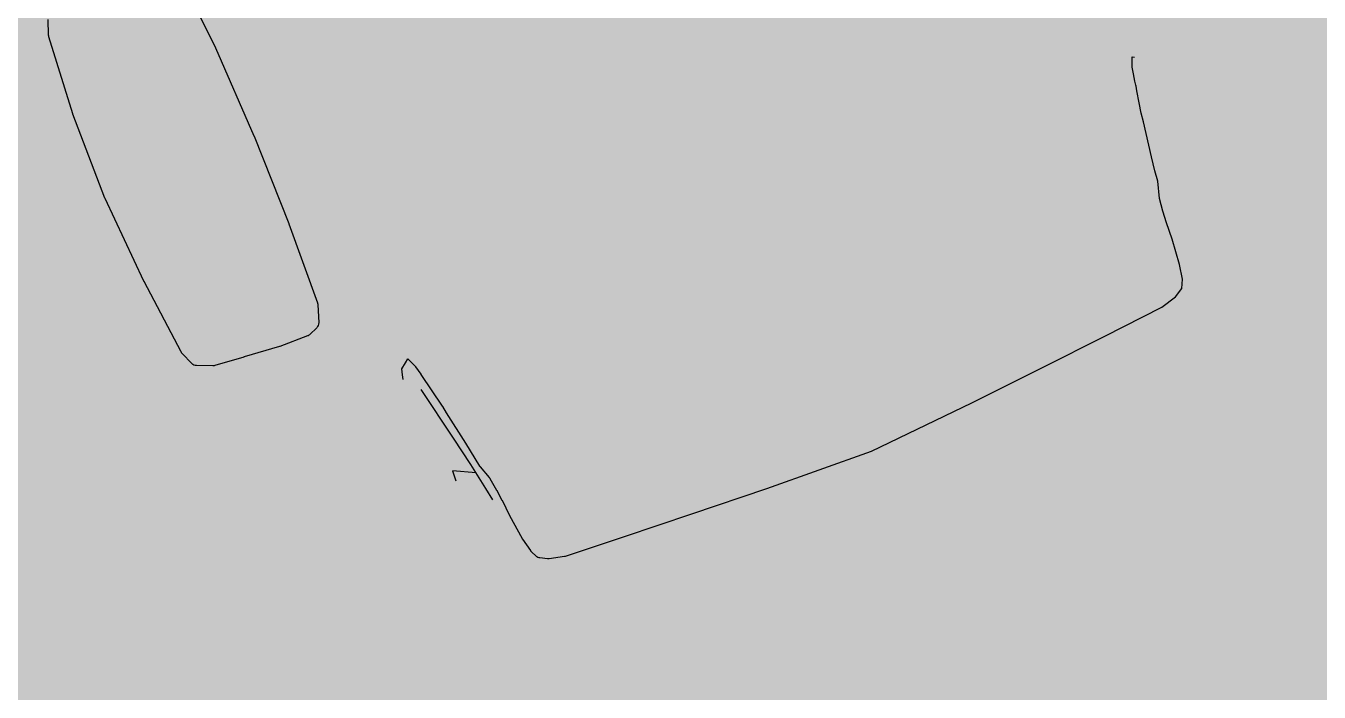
# Model space of a CAD drawing. Header units: metres. Extents: x -154 to 570, y -18 to 184.
# Drawn here: x -50.085 to -49.508, y 8.291 to 8.588 of the extents above; entities that cross this region are included whole.
import ezdxf
from ezdxf.xclip import XClip

# ---------------------------------------------------------------- set-up
doc = ezdxf.new("R2010")
doc.units = ezdxf.units.M
doc.header["$XCLIPFRAME"] = 0
doc.layers.add('ARQ-AUX', color=7, linetype='Continuous')
doc.layers.add('PUC TORRE A$0$JL-LAY', color=7, linetype='Continuous')
doc.layers.add('PUC$0$ARQ-FORRO', color=9, linetype='Continuous', lineweight=5)
pattern_1 = [(0, (0, 0), (0, 6.985), [5.08, -1.905]), (90, (0, 0), (-6.985, 4e-16), [5.08, -1.905])]

# ---------------------------------------------------------------- blocks, each defined once
blk = doc.blocks.new('PUC$0$forro area comum')
at = {"layer": 'PUC$0$ARQ-FORRO'}
h = blk.add_hatch(color=256, dxfattribs=at)
h.dxf.hatch_style = 1
h.paths.add_polyline_path([(14.80503, 8.42486), (14.80499, 4.92486), (14.59499, 4.92486), (14.59499, 4.10488), (9.60499, 4.10488), (9.60499, 4.92486), (9.24499, 4.92486), (9.24499, 4.10487), (5.55499, 4.10486), (5.55499, 4.52491), (5.39742, 4.52491), (5.39742, 8.70486), (5.55499, 8.70486), (5.55499, 9.28493), (9.24495, 9.28508), (9.24503, 8.42486)])
blk = doc.blocks.new('PUC')
at = {"layer": 'PUC$0$ARQ-FORRO'}
blk.add_blockref('PUC$0$forro area comum', (0, 0), dxfattribs=at)
blk = doc.blocks.new('PUC TORRE A$0$cadeira think')
h = blk.add_hatch()
h.set_pattern_fill('ANGLE', color=8)
h.set_pattern_definition(pattern_1)
h.paths.add_polyline_path([(-8.065, -0.263), (-8.065, -0.112), (-8.065, 0.047), (-8.445, 0.047), (-8.621, -0.005), (-8.68, -0.161), (-8.68, -0.305), (-8.68, -0.697), (-8.68, -1.233), (-8.68, -1.768), (-8.68, -2.16), (-8.68, -2.304), (-8.621, -2.46), (-8.445, -2.512), (-8.337, -2.512), (-8.328, -2.411), (-8.306, -2.069), (-8.256, -1.496), (-8.167, -1.082), (-8.065, -0.909), (-8.065, -0.673)])
h.paths.add_polyline_path([(-8.006, 0.047), (-8.006, -0.124), (-8.006, -0.593), (-8.006, -0.836), (-7.772, -0.685), (-7.4, -0.558), (-7.278, -0.543), (-7.278, -0.263), (-7.278, -0.112), (-7.278, 0.047)])
h.paths.add_polyline_path([(-6.604, -0.161), (-6.663, -0.005), (-6.839, 0.047), (-7.219, 0.047), (-7.219, -0.124), (-7.219, -0.263), (-7.219, -0.535), (-6.604, -0.46), (-6.604, -0.305)])
h = blk.add_hatch()
h.set_pattern_fill('ANGLE', color=8)
h.set_pattern_definition(pattern_1)
h.paths.add_polyline_path([(-9.238, -3.563), (-9.166, -3.438), (-9.024, -3.351), (-8.957, -3.363), (-8.939, -3.604), (-8.935, -3.601), (-8.908, -3.588), (-8.462, -3.352), (-8.499, -3.572), (-8.605, -4.136), (-8.701, -4.641), (-8.791, -5.099), (-8.86, -5.455), (-8.916, -5.435), (-8.936, -5.399), (-8.954, -5.399), (-8.985, -5.315), (-9.001, -5.357), (-9.012, -5.399), (-9.14, -5.399), (-9.143, -5.404), (-9.188, -5.421), (-9.198, -5.421), (-9.268, -5.541), (-9.277, -5.501), (-9.331, -5.158), (-9.337, -5.132), (-9.395, -4.737), (-9.396, -4.732), (-9.423, -4.59)])
h.paths.add_polyline_path([(-9.238, -5.571), (-9.142, -5.404), (-9.129, -5.399), (-8.936, -5.399), (-8.871, -5.513), (-8.881, -5.567), (-8.884, -5.577), (-8.961, -5.737), (-8.963, -5.738), (-9.141, -5.738)])
h.paths.add_polyline_path([(-9.461, -5.271), (-9.453, -4.895), (-9.444, -4.642), (-9.357, -4.224), (-9.423, -4.59), (-9.393, -4.747), (-9.337, -5.132), (-9.331, -5.158), (-9.277, -5.501), (-9.268, -5.541), (-9.297, -5.592), (-9.233, -5.704), (-9.228, -5.724), (-9.354, -5.84), (-9.472, -5.931), (-9.466, -5.623)])
h = blk.add_hatch()
h.set_pattern_fill('ANGLE', color=8)
h.set_pattern_definition(pattern_1)
h.paths.add_polyline_path([(-9.238, -3.563), (-9.166, -3.438), (-9.024, -3.351), (-8.957, -3.363), (-8.939, -3.604), (-8.935, -3.601), (-8.908, -3.588), (-8.462, -3.352), (-8.499, -3.572), (-8.605, -4.136), (-8.701, -4.641), (-8.791, -5.099), (-8.86, -5.455), (-8.916, -5.435), (-8.936, -5.399), (-8.954, -5.399), (-8.985, -5.315), (-9.001, -5.357), (-9.012, -5.399), (-9.14, -5.399), (-9.143, -5.404), (-9.188, -5.421), (-9.198, -5.421), (-9.268, -5.541), (-9.277, -5.501), (-9.331, -5.158), (-9.337, -5.132), (-9.395, -4.737), (-9.396, -4.732), (-9.423, -4.59)])
h.paths.add_polyline_path([(-9.238, -5.571), (-9.142, -5.404), (-9.129, -5.399), (-8.936, -5.399), (-8.871, -5.513), (-8.881, -5.567), (-8.884, -5.577), (-8.961, -5.737), (-8.963, -5.738), (-9.141, -5.738)])
h.paths.add_polyline_path([(-9.461, -5.271), (-9.453, -4.895), (-9.444, -4.642), (-9.357, -4.224), (-9.423, -4.59), (-9.393, -4.747), (-9.337, -5.132), (-9.331, -5.158), (-9.277, -5.501), (-9.268, -5.541), (-9.297, -5.592), (-9.233, -5.704), (-9.228, -5.724), (-9.354, -5.84), (-9.472, -5.931), (-9.466, -5.623)])
h = blk.add_hatch()
h.set_pattern_fill('ANGLE', color=8)
h.set_pattern_definition(pattern_1)
h.paths.add_polyline_path([(-8.499, -3.572), (-8.462, -3.352), (-8.938, -3.605), (-8.957, -3.363), (-9.024, -3.351), (-9.166, -3.438), (-9.238, -3.563), (-9.357, -4.224), (-9.444, -4.642), (-9.453, -4.895), (-9.461, -5.271), (-9.466, -5.623), (-9.472, -5.931), (-9.354, -5.84), (-9.228, -5.724), (-9.233, -5.704), (-9.297, -5.592), (-9.201, -5.425), (-9.188, -5.421), (-9.143, -5.404), (-9.129, -5.399), (-8.936, -5.399), (-8.871, -5.512), (-8.631, -4.276)])
h.paths.add_polyline_path([(-8.884, -5.577), (-8.871, -5.512), (-8.936, -5.399), (-9.129, -5.399), (-9.142, -5.404), (-9.238, -5.571), (-9.141, -5.738), (-8.963, -5.738), (-8.956, -5.734), (-8.955, -5.733), (-8.953, -5.724), (-8.952, -5.718)], flags=17)
h = blk.add_hatch()
h.set_pattern_fill('ANGLE', color=8)
h.set_pattern_definition(pattern_1)
h.paths.add_polyline_path([(9.238, -3.563), (9.166, -3.438), (9.024, -3.351), (8.957, -3.363), (8.939, -3.604), (8.935, -3.601), (8.908, -3.588), (8.462, -3.352), (8.499, -3.572), (8.605, -4.136), (8.701, -4.641), (8.791, -5.099), (8.86, -5.455), (8.916, -5.435), (8.936, -5.399), (8.954, -5.399), (8.985, -5.315), (9.001, -5.357), (9.012, -5.399), (9.14, -5.399), (9.143, -5.404), (9.188, -5.421), (9.198, -5.421), (9.268, -5.541), (9.277, -5.501), (9.331, -5.158), (9.337, -5.132), (9.395, -4.737), (9.396, -4.732), (9.423, -4.59)])
h.paths.add_polyline_path([(9.238, -5.571), (9.142, -5.404), (9.129, -5.399), (8.936, -5.399), (8.871, -5.513), (8.881, -5.567), (8.884, -5.577), (8.961, -5.737), (8.963, -5.738), (9.141, -5.738)])
h.paths.add_polyline_path([(9.461, -5.271), (9.453, -4.895), (9.444, -4.642), (9.357, -4.224), (9.423, -4.59), (9.393, -4.747), (9.337, -5.132), (9.331, -5.158), (9.277, -5.501), (9.268, -5.541), (9.297, -5.592), (9.233, -5.704), (9.228, -5.724), (9.354, -5.84), (9.472, -5.931), (9.466, -5.623)])
for points, format in [([(-8.68, -0.161, 0, 0, 0), (-8.621, -0.005, 0.182, 0.182, 0)], "xyseb"), ([(-8.445, 0.047, 0, 0, 0), (-8.621, -0.005, 0.182, 0.182, 0)], "xyseb"), ([(-8.065, 0.047, 0, 0, 0), (-8.445, 0.047, 0.182, 0.182, 0)], "xyseb"), ([(-8.065, -0.124, 0, 0, 0), (-8.065, 0.047, 0.182, 0.182, 0)], "xyseb"), ([(-8.065, 0.047, 0, 0, 0), (-8.065, -0.124, 0.182, 0.182, 0)], "xyseb"), ([(-8.006, 0.047, 0, 0, 0), (-8.006, -0.041, 0.182, 0.182, 0)], "xyseb"), ([(-8.006, 0.047, 0, 0, 0), (-7.278, 0.047, 0.182, 0.182, 0)], "xyseb"), ([(-8.006, -0.124, 0, 0, 0), (-8.006, 0.047, 0.182, 0.182, 0)], "xyseb"), ([(-8.006, -0.041, 0, 0, 0), (-8.006, -0.2, 0.182, 0.182, 0)], "xyseb"), ([(-7.278, 0.047, 0, 0, 0), (-7.278, -0.041, 0.182, 0.182, 0)], "xyseb"), ([(-7.278, 0.047, 0, 0, 0), (-7.278, -0.124, 0.182, 0.182, 0)], "xyseb"), ([(-7.278, -0.2, 0, 0, 0), (-7.278, -0.041, 0.182, 0.182, 0)], "xyseb"), ([(-7.219, -0.124, 0, 0, 0), (-7.219, 0.047, 0.182, 0.182, 0)], "xyseb"), ([(-7.219, 0.047, 0, 0, 0), (-7.219, -0.124, 0.182, 0.182, 0)], "xyseb"), ([(-7.219, 0.047, 0, 0, 0), (-6.839, 0.047, 0.182, 0.182, 0)], "xyseb"), ([(-6.839, 0.047, 0, 0, 0), (-6.663, -0.005, 0.182, 0.182, 0)], "xyseb"), ([(-6.604, -0.161, 0, 0, 0), (-6.663, -0.005, 0.182, 0.182, 0)], "xyseb"), ([(-4.506, -0.229, 0, 0, 0), (-2.557, -0.091, 0.182, 0.182, 0)], "xyseb"), ([(-2.557, -0.091, 0, 0, 0), (0, 0, 0.182, 0.182, 0)], "xyseb"), ([(2.557, -0.091, 0, 0, 0), (0, 0, 0.182, 0.182, 0)], "xyseb"), ([(2.557, -0.091, 0, 0, 0), (4.506, -0.229, 0.182, 0.182, 0)], "xyseb"), ([(6.604, -0.161, 0, 0, 0), (6.663, -0.005, 0.182, 0.182, 0)], "xyseb"), ([(6.839, 0.047, 0, 0, 0), (6.663, -0.005, 0.182, 0.182, 0)], "xyseb"), ([(7.219, 0.047, 0, 0, 0), (6.839, 0.047, 0.182, 0.182, 0)], "xyseb"), ([(7.219, -0.124, 0, 0, 0), (7.219, 0.047, 0.182, 0.182, 0)], "xyseb"), ([(7.219, 0.047, 0, 0, 0), (7.219, -0.124, 0.182, 0.182, 0)], "xyseb"), ([(7.278, 0.047, 0, 0, 0), (7.278, -0.041, 0.182, 0.182, 0)], "xyseb"), ([(7.278, 0.047, 0, 0, 0), (8.006, 0.047, 0.182, 0.182, 0)], "xyseb"), ([(7.278, -0.124, 0, 0, 0), (7.278, 0.047, 0.182, 0.182, 0)], "xyseb"), ([(7.278, -0.041, 0, 0, 0), (7.278, -0.2, 0.182, 0.182, 0)], "xyseb"), ([(8.006, 0.047, 0, 0, 0), (8.006, -0.041, 0.182, 0.182, 0)], "xyseb"), ([(8.006, 0.047, 0, 0, 0), (8.006, -0.124, 0.182, 0.182, 0)], "xyseb"), ([(8.006, -0.2, 0, 0, 0), (8.006, -0.041, 0.182, 0.182, 0)], "xyseb"), ([(8.065, -0.124, 0, 0, 0), (8.065, 0.047, 0.182, 0.182, 0)], "xyseb"), ([(8.065, 0.047, 0, 0, 0), (8.065, -0.124, 0.182, 0.182, 0)], "xyseb"), ([(8.065, 0.047, 0, 0, 0), (8.445, 0.047, 0.182, 0.182, 0)], "xyseb"), ([(8.445, 0.047, 0, 0, 0), (8.621, -0.005, 0.182, 0.182, 0)], "xyseb"), ([(8.68, -0.161, 0, 0, 0), (8.621, -0.005, 0.182, 0.182, 0)], "xyseb"), ([(-8.68, -0.161, 0, 0, 0), (-8.68, -0.305, 0.182, 0.182, 0)], "xyseb"), ([(-8.68, -0.305, 0, 0, 0), (-8.68, -0.161, 0.182, 0.182, 0)], "xyseb"), ([(-8.68, -0.305, 0, 0, 0), (-8.68, -0.697, 0.182, 0.182, 0)], "xyseb"), ([(-8.68, -0.697, 0, 0, 0), (-8.68, -0.305, 0.182, 0.182, 0)], "xyseb"), ([(-8.065, -0.112, 0, 0, 0), (-8.065, -0.263, 0.182, 0.182, 0)], "xyseb"), ([(-8.065, -0.263, 0, 0, 0), (-8.065, -0.112, 0.182, 0.182, 0)], "xyseb"), ([(-8.065, -0.593, 0, 0, 0), (-8.065, -0.124, 0.182, 0.182, 0)], "xyseb"), ([(-8.065, -0.124, 0, 0, 0), (-8.065, -0.593, 0.182, 0.182, 0)], "xyseb"), ([(-8.065, -0.263, 0, 0, 0), (-8.065, -0.673, 0.182, 0.182, 0)], "xyseb"), ([(-8.065, -0.673, 0, 0, 0), (-8.065, -0.263, 0.182, 0.182, 0)], "xyseb"), ([(-8.006, -0.112, 0, 0, 0), (-8.006, -0.2, 0.182, 0.182, 0)], "xyseb"), ([(-8.006, -0.112, 0, 0, 0), (-8.006, -0.263, 0.182, 0.182, 0)], "xyseb"), ([(-8.006, -0.593, 0, 0, 0), (-8.006, -0.124, 0.182, 0.182, 0)], "xyseb"), ([(-8.006, -0.263, 0, 0, 0), (-8.006, -0.673, 0.182, 0.182, 0)], "xyseb"), ([(-7.4, -0.558, 0, 0, 0), (-5.923, -0.377, 0.182, 0.182, 0)], "xyseb"), ([(-7.278, -0.112, 0, 0, 0), (-7.278, -0.2, 0.182, 0.182, 0)], "xyseb"), ([(-7.278, -0.112, 0, 0, 0), (-7.278, -0.263, 0.182, 0.182, 0)], "xyseb"), ([(-7.278, -0.124, 0, 0, 0), (-7.278, -0.543, 0.182, 0.182, 0)], "xyseb"), ([(-7.278, -0.263, 0, 0, 0), (-7.278, -0.543, 0.182, 0.182, 0)], "xyseb"), ([(-7.219, -0.112, 0, 0, 0), (-7.219, -0.263, 0.182, 0.182, 0)], "xyseb"), ([(-7.219, -0.263, 0, 0, 0), (-7.219, -0.112, 0.182, 0.182, 0)], "xyseb"), ([(-7.219, -0.535, 0, 0, 0), (-7.219, -0.124, 0.182, 0.182, 0)], "xyseb"), ([(-7.219, -0.124, 0, 0, 0), (-7.219, -0.535, 0.182, 0.182, 0)], "xyseb"), ([(-7.219, -0.263, 0, 0, 0), (-7.219, -0.535, 0.182, 0.182, 0)], "xyseb"), ([(-7.219, -0.535, 0, 0, 0), (-7.219, -0.263, 0.182, 0.182, 0)], "xyseb"), ([(-6.604, -0.161, 0, 0, 0), (-6.604, -0.305, 0.182, 0.182, 0)], "xyseb"), ([(-6.604, -0.305, 0, 0, 0), (-6.604, -0.161, 0.182, 0.182, 0)], "xyseb"), ([(-6.604, -0.305, 0, 0, 0), (-6.604, -0.46, 0.182, 0.182, 0)], "xyseb"), ([(-6.604, -0.46, 0, 0, 0), (-6.604, -0.305, 0.182, 0.182, 0)], "xyseb"), ([(-5.923, -0.377, 0, 0, 0), (-4.506, -0.229, 0.182, 0.182, 0)], "xyseb"), ([(4.506, -0.229, 0, 0, 0), (5.923, -0.377, 0.182, 0.182, 0)], "xyseb"), ([(5.923, -0.377, 0, 0, 0), (7.4, -0.558, 0.182, 0.182, 0)], "xyseb"), ([(6.604, -0.161, 0, 0, 0), (6.604, -0.305, 0.182, 0.182, 0)], "xyseb"), ([(6.604, -0.305, 0, 0, 0), (6.604, -0.161, 0.182, 0.182, 0)], "xyseb"), ([(6.604, -0.305, 0, 0, 0), (6.604, -0.46, 0.182, 0.182, 0)], "xyseb"), ([(6.604, -0.46, 0, 0, 0), (6.604, -0.305, 0.182, 0.182, 0)], "xyseb"), ([(7.219, -0.112, 0, 0, 0), (7.219, -0.263, 0.182, 0.182, 0)], "xyseb"), ([(7.219, -0.263, 0, 0, 0), (7.219, -0.112, 0.182, 0.182, 0)], "xyseb"), ([(7.219, -0.535, 0, 0, 0), (7.219, -0.124, 0.182, 0.182, 0)], "xyseb"), ([(7.219, -0.124, 0, 0, 0), (7.219, -0.535, 0.182, 0.182, 0)], "xyseb"), ([(7.219, -0.263, 0, 0, 0), (7.219, -0.535, 0.182, 0.182, 0)], "xyseb"), ([(7.219, -0.535, 0, 0, 0), (7.219, -0.263, 0.182, 0.182, 0)], "xyseb"), ([(7.278, -0.112, 0, 0, 0), (7.278, -0.2, 0.182, 0.182, 0)], "xyseb"), ([(7.278, -0.112, 0, 0, 0), (7.278, -0.263, 0.182, 0.182, 0)], "xyseb"), ([(7.278, -0.543, 0, 0, 0), (7.278, -0.124, 0.182, 0.182, 0)], "xyseb"), ([(7.278, -0.263, 0, 0, 0), (7.278, -0.543, 0.182, 0.182, 0)], "xyseb"), ([(8.006, -0.112, 0, 0, 0), (8.006, -0.2, 0.182, 0.182, 0)], "xyseb"), ([(8.006, -0.112, 0, 0, 0), (8.006, -0.263, 0.182, 0.182, 0)], "xyseb"), ([(8.006, -0.124, 0, 0, 0), (8.006, -0.593, 0.182, 0.182, 0)], "xyseb"), ([(8.006, -0.263, 0, 0, 0), (8.006, -0.673, 0.182, 0.182, 0)], "xyseb"), ([(8.065, -0.112, 0, 0, 0), (8.065, -0.263, 0.182, 0.182, 0)], "xyseb"), ([(8.065, -0.263, 0, 0, 0), (8.065, -0.112, 0.182, 0.182, 0)], "xyseb"), ([(8.065, -0.593, 0, 0, 0), (8.065, -0.124, 0.182, 0.182, 0)], "xyseb"), ([(8.065, -0.124, 0, 0, 0), (8.065, -0.593, 0.182, 0.182, 0)], "xyseb"), ([(8.065, -0.263, 0, 0, 0), (8.065, -0.673, 0.182, 0.182, 0)], "xyseb"), ([(8.065, -0.673, 0, 0, 0), (8.065, -0.263, 0.182, 0.182, 0)], "xyseb"), ([(8.68, -0.161, 0, 0, 0), (8.68, -0.305, 0.182, 0.182, 0)], "xyseb"), ([(8.68, -0.305, 0, 0, 0), (8.68, -0.161, 0.182, 0.182, 0)], "xyseb"), ([(8.68, -0.305, 0, 0, 0), (8.68, -0.697, 0.182, 0.182, 0)], "xyseb"), ([(8.68, -0.697, 0, 0, 0), (8.68, -0.305, 0.182, 0.182, 0)], "xyseb"), ([(-9.176, -5.945), (-9.149, -6.05), (-9.109, -6.181), (-8.978, -6.273), (-8.894, -6.333), (-8.81, -6.126, 0.040206), (-8.803, -6.103), (-8.757, -5.902, 0.006882), (-8.756, -5.897), (-8.587, -5.045, 0.016818), (-8.585, -5.035), (-8.565, -4.876, -0.010468), (-8.564, -4.87), (-8.426, -4.07, 0.003113), (-8.426, -4.068), (-8.33, -3.467, -0.036297), (-8.325, -3.446), (-8.23, -3.141, 0.042454), (-8.224, -3.116), (-8.184, -2.813, 0.010419), (-8.183, -2.807), (-8.16, -2.561, 0.007099), (-8.16, -2.556), (-8.136, -2.173, -0.010183), (-8.135, -2.167), (-8.074, -1.579, -0.026776), (-8.071, -1.563), (-8.005, -1.255, -0.058899), (-7.994, -1.222), (-7.932, -1.091, -0.151073), (-7.871, -1.026), (-7.721, -0.939, -0.070267), (-7.682, -0.924), (-7.342, -0.839, -0.041567), (-7.318, -0.835), (-5.917, -0.726, -0.002358), (-5.915, -0.726), (-4.308, -0.616, 0.000232), (-4.308, -0.616), (-2.521, -0.489, -0.004421), (-2.519, -0.489), (0, -0.355), (2.52, -0.489), (4.309, -0.616), (5.883, -0.726), (7.33, -0.836), (7.703, -0.929), (7.911, -1.05), (8.002, -1.238), (8.073, -1.571), (8.135, -2.17), (8.16, -2.558), (8.187, -2.836), (8.226, -3.129), (8.344, -3.505), (8.375, -3.75), (8.426, -4.069), (8.565, -4.873), (8.59, -5.073), (8.639, -5.306), (8.692, -5.575), (8.719, -5.682), (8.718, -5.704), (8.736, -5.797), (8.771, -5.965), (8.805, -6.115), (8.845, -6.211), (8.894, -6.333), (8.938, -6.301)], "xyb"), ([(-8.065, -0.593, 0, 0, 0), (-8.065, -0.909, 0.182, 0.182, 0)], "xyseb"), ([(-8.065, -0.593, 0, 0, 0), (-8.065, -0.909, 0.182, 0.182, 0)], "xyseb"), ([(-8.065, -0.673, 0, 0, 0), (-8.065, -0.909, 0.182, 0.182, 0)], "xyseb"), ([(-8.065, -0.909, 0, 0, 0), (-8.065, -0.673, 0.182, 0.182, 0)], "xyseb"), ([(-8.006, -0.836, 0, 0, 0), (-8.006, -0.593, 0.182, 0.182, 0)], "xyseb"), ([(-8.006, -0.673, 0, 0, 0), (-8.006, -0.836, 0.182, 0.182, 0)], "xyseb"), ([(-7.772, -0.685, 0, 0, 0), (-7.4, -0.558, 0.182, 0.182, 0)], "xyseb"), ([(-2.54, -0.49, 0, 0, 0), (-2.543, -0.491, 0.182, 0.182, 0)], "xyseb"), ([(-2.539, -0.49, 0, 0, 0), (-2.54, -0.49, 0.182, 0.182, 0)], "xyseb"), ([(-2.538, -0.49, 0, 0, 0), (-2.539, -0.49, 0.182, 0.182, 0)], "xyseb"), ([(2.539, -0.49, 0, 0, 0), (2.538, -0.49, 0.182, 0.182, 0)], "xyseb"), ([(2.539, -0.49, 0, 0, 0), (2.54, -0.49, 0.182, 0.182, 0)], "xyseb"), ([(2.54, -0.49, 0, 0, 0), (2.543, -0.491, 0.182, 0.182, 0)], "xyseb"), ([(4.453, -0.626, 0, 0, 0), (4.489, -0.628, 0.182, 0.182, 0)], "xyseb"), ([(4.494, -0.629, 0, 0, 0), (4.491, -0.628, 0.182, 0.182, 0)], "xyseb"), ([(4.492, -0.628, 0, 0, 0), (4.494, -0.629, 0.182, 0.182, 0)], "xyseb"), ([(7.4, -0.558, 0, 0, 0), (7.772, -0.685, 0.182, 0.182, 0)], "xyseb"), ([(8.006, -0.593, 0, 0, 0), (8.006, -0.836, 0.182, 0.182, 0)], "xyseb"), ([(8.006, -0.673, 0, 0, 0), (8.006, -0.836, 0.182, 0.182, 0)], "xyseb"), ([(8.065, -0.908, 0, 0, 0), (8.065, -0.593, 0.182, 0.182, 0)], "xyseb"), ([(8.065, -0.593, 0, 0, 0), (8.065, -0.908, 0.182, 0.182, 0)], "xyseb"), ([(8.065, -0.673, 0, 0, 0), (8.065, -0.908, 0.182, 0.182, 0)], "xyseb"), ([(8.065, -0.908, 0, 0, 0), (8.065, -0.673, 0.182, 0.182, 0)], "xyseb"), ([(-8.68, -0.697, 0, 0, 0), (-8.68, -1.233, 0.182, 0.182, 0)], "xyseb"), ([(-8.68, -1.233, 0, 0, 0), (-8.68, -0.697, 0.182, 0.182, 0)], "xyseb"), ([(-8.167, -1.082, 0, 0, 0), (-8.033, -0.854, 0.182, 0.182, 0)], "xyseb"), ([(-7.772, -0.685, 0, 0, 0), (-8.033, -0.854, 0.182, 0.182, 0)], "xyseb"), ([(7.772, -0.685, 0, 0, 0), (8.033, -0.854, 0.182, 0.182, 0)], "xyseb"), ([(8.167, -1.082, 0, 0, 0), (8.033, -0.854, 0.182, 0.182, 0)], "xyseb"), ([(8.68, -0.697, 0, 0, 0), (8.68, -1.233, 0.182, 0.182, 0)], "xyseb"), ([(8.68, -1.233, 0, 0, 0), (8.68, -0.697, 0.182, 0.182, 0)], "xyseb"), ([(-8.68, -1.233, 0, 0, 0), (-8.68, -1.768, 0.182, 0.182, 0)], "xyseb"), ([(-8.68, -1.233, 0, 0, 0), (-8.68, -1.768, 0.182, 0.182, 0)], "xyseb"), ([(-8.256, -1.496, 0, 0, 0), (-8.167, -1.082, 0.182, 0.182, 0)], "xyseb"), ([(8.167, -1.082, 0, 0, 0), (8.256, -1.496, 0.182, 0.182, 0)], "xyseb"), ([(8.68, -1.233, 0, 0, 0), (8.68, -1.768, 0.182, 0.182, 0)], "xyseb"), ([(8.68, -1.233, 0, 0, 0), (8.68, -1.768, 0.182, 0.182, 0)], "xyseb"), ([(-8.306, -2.069, 0, 0, 0), (-8.256, -1.496, 0.182, 0.182, 0)], "xyseb"), ([(8.256, -1.496, 0, 0, 0), (8.306, -2.069, 0.182, 0.182, 0)], "xyseb"), ([(-8.68, -2.16, 0, 0, 0), (-8.68, -1.768, 0.182, 0.182, 0)], "xyseb"), ([(-8.68, -1.768, 0, 0, 0), (-8.68, -2.16, 0.182, 0.182, 0)], "xyseb"), ([(-8.079, -1.585, 0, 0, 0), (-8.078, -1.572, 0.182, 0.182, 0)], "xyseb"), ([(8.68, -2.16, 0, 0, 0), (8.68, -1.768, 0.182, 0.182, 0)], "xyseb"), ([(8.68, -1.768, 0, 0, 0), (8.68, -2.16, 0.182, 0.182, 0)], "xyseb"), ([(-8.328, -2.411, 0, 0, 0), (-8.306, -2.069, 0.182, 0.182, 0)], "xyseb"), ([(8.306, -2.069, 0, 0, 0), (8.328, -2.411, 0.182, 0.182, 0)], "xyseb"), ([(-8.68, -2.304, 0, 0, 0), (-8.68, -2.16, 0.182, 0.182, 0)], "xyseb"), ([(-8.68, -2.16, 0, 0, 0), (-8.68, -2.304, 0.182, 0.182, 0)], "xyseb"), ([(-8.68, -2.304, 0, 0, 0), (-8.621, -2.46, 0.182, 0.182, 0)], "xyseb"), ([(-8.349, -2.642, 0, 0, 0), (-8.328, -2.411, 0.182, 0.182, 0)], "xyseb"), ([(8.328, -2.411, 0, 0, 0), (8.349, -2.642, 0.182, 0.182, 0)], "xyseb"), ([(8.68, -2.304, 0, 0, 0), (8.621, -2.46, 0.182, 0.182, 0)], "xyseb"), ([(8.68, -2.304, 0, 0, 0), (8.68, -2.16, 0.182, 0.182, 0)], "xyseb"), ([(8.68, -2.16, 0, 0, 0), (8.68, -2.304, 0.182, 0.182, 0)], "xyseb"), ([(-8.445, -2.512, 0, 0, 0), (-8.621, -2.46, 0.182, 0.182, 0)], "xyseb"), ([(-8.337, -2.512, 0, 0, 0), (-8.445, -2.512, 0.182, 0.182, 0)], "xyseb"), ([(-8.16, -2.56, 0, 0, 0), (-8.16, -2.559, 0.182, 0.182, 0)], "xyseb"), ([(8.183, -2.81, 0, 0, 0), (8.16, -2.559, 0.182, 0.182, 0)], "xyseb"), ([(8.337, -2.512, 0, 0, 0), (8.445, -2.512, 0.182, 0.182, 0)], "xyseb"), ([(8.349, -2.642, 0, 0, 0), (8.392, -2.944, 0.182, 0.182, 0)], "xyseb"), ([(8.445, -2.512, 0, 0, 0), (8.621, -2.46, 0.182, 0.182, 0)], "xyseb"), ([(8.392, -2.944, 0, 0, 0), (8.499, -3.572, 0.182, 0.182, 0)], "xyseb"), ([(8.227, -3.135, 0, 0, 0), (8.227, -3.132, 0.182, 0.182, 0)], "xyseb"), ([(8.228, -3.134, 0, 0, 0), (8.227, -3.135, 0.182, 0.182, 0)], "xyseb"), ([(-9.238, -3.563, 0, 0, 0), (-9.423, -4.59, 0.182, 0.182, 0)], "xyseb"), ([(-9.238, -3.563, 0, 0, 0), (-9.166, -3.438, 0.182, 0.182, 0)], "xyseb"), ([(-9.024, -3.351, 0, 0, 0), (-9.166, -3.438, 0.182, 0.182, 0)], "xyseb"), ([(-9.024, -3.351, 0, 0, 0), (-8.957, -3.363, 0.182, 0.182, 0)], "xyseb"), ([(-8.863, -3.546, 0, 0, 0), (-8.957, -3.363, 0.182, 0.182, 0)], "xyseb"), ([(-8.863, -3.546, 0, 0, 0), (-8.935, -3.601, 0.182, 0.182, 0)], "xyseb"), ([(-8.863, -3.546, 0, 0, 0), (-8.76, -3.51, 0.182, 0.182, 0)], "xyseb"), ([(8.345, -3.514, 0, 0, 0), (8.344, -3.505, 0.182, 0.182, 0)], "xyseb"), ([(8.908, -3.588, 0, 0, 0), (8.462, -3.352, 0.182, 0.182, 0)], "xyseb"), ([(8.499, -3.572, 0, 0, 0), (8.605, -4.136, 0.182, 0.182, 0)], "xyseb"), ([(8.76, -3.51, 0, 0, 0), (8.863, -3.546, 0.182, 0.182, 0)], "xyseb"), ([(8.863, -3.546, 0, 0, 0), (8.957, -3.363, 0.182, 0.182, 0)], "xyseb"), ([(8.935, -3.601, 0, 0, 0), (8.863, -3.546, 0.182, 0.182, 0)], "xyseb"), ([(8.967, -3.617, 0, 0, 0), (8.908, -3.588, 0.182, 0.182, 0)], "xyseb"), ([(8.939, -3.603, 0, 0, 0), (8.957, -3.363, 0.182, 0.182, 0)], "xyseb"), ([(9.024, -3.351, 0, 0, 0), (8.957, -3.363, 0.182, 0.182, 0)], "xyseb"), ([(9.166, -3.438, 0, 0, 0), (9.024, -3.351, 0.182, 0.182, 0)], "xyseb"), ([(9.166, -3.438, 0, 0, 0), (9.238, -3.563, 0.182, 0.182, 0)], "xyseb"), ([(9.423, -4.59, 0, 0, 0), (9.238, -3.563, 0.182, 0.182, 0)], "xyseb"), ([(8.605, -4.136, 0, 0, 0), (8.701, -4.641, 0.182, 0.182, 0)], "xyseb"), ([(-9.357, -4.224, 0, 0, 0), (-9.444, -4.642, 0.182, 0.182, 0)], "xyseb"), ([(8.452, -4.221, 0, 0, 0), (8.471, -4.319, 0.182, 0.182, 0)], "xyseb"), ([(8.471, -4.319, 0, 0, 0), (8.471, -4.321, 0.182, 0.182, 0)], "xyseb"), ([(9.444, -4.642, 0, 0, 0), (9.357, -4.224, 0.182, 0.182, 0)], "xyseb"), ([(-9.453, -4.895, 0, 0, 0), (-9.444, -4.642, 0.182, 0.182, 0)], "xyseb"), ([(-9.423, -4.59, 0, 0, 0), (-9.393, -4.747, 0.182, 0.182, 0)], "xyseb"), ([(-9.337, -5.132, 0, 0, 0), (-9.393, -4.747, 0.182, 0.182, 0)], "xyseb"), ([(8.701, -4.641, 0, 0, 0), (8.791, -5.099, 0.182, 0.182, 0)], "xyseb"), ([(9.337, -5.132, 0, 0, 0), (9.393, -4.747, 0.182, 0.182, 0)], "xyseb"), ([(9.393, -4.747, 0, 0, 0), (9.423, -4.59, 0.182, 0.182, 0)], "xyseb"), ([(9.407, -4.697, 0, 0, 0), (9.396, -4.732, 0.182, 0.182, 0)], "xyseb"), ([(9.444, -4.642, 0, 0, 0), (9.453, -4.895, 0.182, 0.182, 0)], "xyseb"), ([(-9.461, -5.271, 0, 0, 0), (-9.453, -4.895, 0.182, 0.182, 0)], "xyseb"), ([(-9.347, -5.057, 0, 0, 0), (-9.277, -5.501, 0.182, 0.182, 0)], "xyseb"), ([(9.277, -5.501, 0, 0, 0), (9.347, -5.057, 0.182, 0.182, 0)], "xyseb"), ([(9.453, -4.895, 0, 0, 0), (9.461, -5.271, 0.182, 0.182, 0)], "xyseb"), ([(-9.466, -5.623, 0, 0, 0), (-9.461, -5.271, 0.182, 0.182, 0)], "xyseb"), ([(8.887, -5.598, 0, 0, 0), (8.791, -5.099, 0.182, 0.182, 0)], "xyseb"), ([(8.954, -5.399, 0, 0, 0), (8.985, -5.315, 0.182, 0.182, 0)], "xyseb"), ([(8.985, -5.315, 0, 0, 0), (9.001, -5.357, 0.182, 0.182, 0)], "xyseb"), ([(9.001, -5.357, 0, 0, 0), (9.012, -5.399, 0.182, 0.182, 0)], "xyseb"), ([(9.337, -5.132, 0, 0, 0), (9.331, -5.158, 0.182, 0.182, 0)], "xyseb"), ([(9.461, -5.271, 0, 0, 0), (9.466, -5.623, 0.182, 0.182, 0)], "xyseb"), ([(-9.472, -5.931, 0, 0, 0), (-9.466, -5.623, 0.182, 0.182, 0)], "xyseb"), ([(-9.201, -5.425, 0, 0, 0), (-9.297, -5.592, 0.182, 0.182, 0)], "xyseb"), ([(-9.297, -5.592, 0, 0, 0), (-9.201, -5.76, 0.182, 0.182, 0)], "xyseb"), ([(-9.188, -5.421, 0, 0, 0), (-9.285, -5.588, 0.182, 0.182, 0)], "xyseb"), ([(-9.285, -5.588, 0, 0, 0), (-9.188, -5.755, 0.182, 0.182, 0)], "xyseb"), ([(-9.187, -5.42, 0, 0, 0), (-9.283, -5.587, 0.182, 0.182, 0)], "xyseb"), ([(-9.283, -5.587, 0, 0, 0), (-9.186, -5.754, 0.182, 0.182, 0)], "xyseb"), ([(-9.277, -5.501, 0, 0, 0), (-9.268, -5.541, 0.182, 0.182, 0)], "xyseb"), ([(-9.143, -5.404, 0, 0, 0), (-9.24, -5.572, 0.182, 0.182, 0)], "xyseb"), ([(-9.24, -5.572, 0, 0, 0), (-9.143, -5.739, 0.182, 0.182, 0)], "xyseb"), ([(-9.142, -5.404, 0, 0, 0), (-9.238, -5.571, 0.182, 0.182, 0)], "xyseb"), ([(-9.238, -5.571, 0, 0, 0), (-9.141, -5.738, 0.182, 0.182, 0)], "xyseb"), ([(-9.201, -5.425, 0, 0, 0), (-9.188, -5.421, 0.182, 0.182, 0)], "xyseb"), ([(-9.187, -5.421, 0, 0, 0), (-9.188, -5.421, 0.182, 0.182, 0)], "xyseb"), ([(-9.187, -5.42, 0, 0, 0), (-9.143, -5.404, 0.182, 0.182, 0)], "xyseb"), ([(-9.142, -5.404, 0, 0, 0), (-9.143, -5.404, 0.182, 0.182, 0)], "xyseb"), ([(-9.129, -5.399, 0, 0, 0), (-9.142, -5.404, 0.182, 0.182, 0)], "xyseb"), ([(-8.936, -5.399, 0, 0, 0), (-9.129, -5.399, 0.182, 0.182, 0)], "xyseb"), ([(-8.884, -5.577, 0, 0, 0), (-8.952, -5.718, 0.182, 0.182, 0)], "xyseb"), ([(-8.871, -5.513, 0, 0, 0), (-8.936, -5.399, 0.182, 0.182, 0)], "xyseb"), ([(8.86, -5.455, 0, 0, 0), (8.916, -5.435, 0.182, 0.182, 0)], "xyseb"), ([(8.871, -5.513, 0, 0, 0), (8.936, -5.399, 0.182, 0.182, 0)], "xyseb"), ([(8.884, -5.577, 0, 0, 0), (8.881, -5.567, 0.182, 0.182, 0)], "xyseb"), ([(8.952, -5.718, 0, 0, 0), (8.884, -5.577, 0.182, 0.182, 0)], "xyseb"), ([(8.887, -5.598, 0, 0, 0), (8.92, -5.747, 0.182, 0.182, 0)], "xyseb"), ([(8.936, -5.399, 0, 0, 0), (9.129, -5.399, 0.182, 0.182, 0)], "xyseb"), ([(9.129, -5.399, 0, 0, 0), (9.142, -5.404, 0.182, 0.182, 0)], "xyseb"), ([(9.238, -5.571, 0, 0, 0), (9.141, -5.738, 0.182, 0.182, 0)], "xyseb"), ([(9.142, -5.404, 0, 0, 0), (9.238, -5.571, 0.182, 0.182, 0)], "xyseb"), ([(9.142, -5.404, 0, 0, 0), (9.143, -5.404, 0.182, 0.182, 0)], "xyseb"), ([(9.143, -5.404, 0, 0, 0), (9.24, -5.572, 0.182, 0.182, 0)], "xyseb"), ([(9.187, -5.42, 0, 0, 0), (9.143, -5.404, 0.182, 0.182, 0)], "xyseb"), ([(9.24, -5.572, 0, 0, 0), (9.143, -5.739, 0.182, 0.182, 0)], "xyseb"), ([(9.283, -5.587, 0, 0, 0), (9.186, -5.754, 0.182, 0.182, 0)], "xyseb"), ([(9.187, -5.42, 0, 0, 0), (9.283, -5.587, 0.182, 0.182, 0)], "xyseb"), ([(9.187, -5.421, 0, 0, 0), (9.188, -5.421, 0.182, 0.182, 0)], "xyseb"), ([(9.188, -5.421, 0, 0, 0), (9.285, -5.588, 0.182, 0.182, 0)], "xyseb"), ([(9.201, -5.425, 0, 0, 0), (9.188, -5.421, 0.182, 0.182, 0)], "xyseb"), ([(9.285, -5.588, 0, 0, 0), (9.188, -5.755, 0.182, 0.182, 0)], "xyseb"), ([(9.297, -5.592, 0, 0, 0), (9.201, -5.425, 0.182, 0.182, 0)], "xyseb"), ([(9.201, -5.76, 0, 0, 0), (9.297, -5.592, 0.182, 0.182, 0)], "xyseb"), ([(9.277, -5.501, 0, 0, 0), (9.268, -5.541, 0.182, 0.182, 0)], "xyseb"), ([(9.466, -5.623, 0, 0, 0), (9.472, -5.931, 0.182, 0.182, 0)], "xyseb"), ([(-10.007, -10.29, 0, 0, 0), (-9.919, -8.98, 0, 0, 0.00821), (-9.919, -8.975, 0, 0, 0), (-9.889, -8.068, 0, 0, -0.011883), (-9.888, -8.061, 0, 0, 0), (-9.786, -6.804, 0, 0, -0.019753), (-9.784, -6.793, 0, 0, 0), (-9.679, -6.142, 0, 0, -0.190496), (-9.623, -6.048, 0, 0, 0), (-9.225, -5.74, 0.182, 0.182, 0)], "xyseb"), ([(-9.201, -5.847, 0, 0, 0), (-9.252, -5.997, 0, 0, 0.033879), (-9.258, -6.017, 0, 0, 0), (-9.364, -6.558, 0, 0, 0.004118), (-9.364, -6.56, 0, 0, 0), (-9.622, -7.996, 0.182, 0.182, 0)], "xyseb"), ([(-9.577, -7.99, 0, 0, 0), (-9.319, -6.544, 0, 0, -0.005415), (-9.318, -6.54, 0, 0, 0), (-9.209, -5.998, 0, 0, -0.034291), (-9.203, -5.978, 0, 0, 0), (-9.183, -5.919, 0.182, 0.182, 0)], "xyseb"), ([(-9.354, -5.84, 0, 0, 0), (-9.228, -5.724, 0.182, 0.182, 0)], "xyseb"), ([(-9.233, -5.704, 0, 0, 0), (-9.205, -5.833, 0.182, 0.182, 0)], "xyseb"), ([(-9.176, -5.945, 0, 0, 0), (-9.205, -5.833, 0.182, 0.182, 0)], "xyseb"), ([(-9.201, -5.76, 0, 0, 0), (-9.024, -5.76, 0.182, 0.182, 0)], "xyseb"), ([(-9.188, -5.755, 0, 0, 0), (-9.009, -5.755, 0.182, 0.182, 0)], "xyseb"), ([(-9.186, -5.754, 0, 0, 0), (-9.007, -5.754, 0.182, 0.182, 0)], "xyseb"), ([(-9.143, -5.739, 0, 0, 0), (-8.962, -5.739, 0.182, 0.182, 0)], "xyseb"), ([(-9.141, -5.738, 0, 0, 0), (-8.962, -5.738, 0.182, 0.182, 0)], "xyseb"), ([(-9.01, -5.755, 0, 0, 0), (-9.024, -5.76, 0.182, 0.182, 0)], "xyseb"), ([(-9.009, -5.755, 0, 0, 0), (-9.01, -5.755, 0.182, 0.182, 0)], "xyseb"), ([(-9.009, -5.755, 0, 0, 0), (-9.009, -5.754, 0.182, 0.182, 0)], "xyseb"), ([(-8.981, -5.748, 0, 0, 0), (-9.007, -5.754, 0.182, 0.182, 0)], "xyseb"), ([(-8.981, -5.748, 0, 0, 0), (-8.965, -5.744, 0.182, 0.182, 0)], "xyseb"), ([(-8.956, -5.734, 0, 0, 0), (-8.961, -5.737, 0.182, 0.182, 0)], "xyseb"), ([(-8.955, -5.733, 0, 0, 0), (-8.956, -5.734, 0.182, 0.182, 0)], "xyseb"), ([(-8.955, -5.733, 0, 0, 0), (-8.953, -5.724, 0.182, 0.182, 0)], "xyseb"), ([(-8.953, -5.724, 0, 0, 0), (-8.952, -5.718, 0.182, 0.182, 0)], "xyseb"), ([(8.953, -5.724, 0, 0, 0), (8.952, -5.718, 0.182, 0.182, 0)], "xyseb"), ([(8.955, -5.733, 0, 0, 0), (8.953, -5.724, 0.182, 0.182, 0)], "xyseb"), ([(8.955, -5.733, 0, 0, 0), (8.956, -5.734, 0.182, 0.182, 0)], "xyseb"), ([(8.956, -5.734, 0, 0, 0), (8.961, -5.737, 0.182, 0.182, 0)], "xyseb"), ([(8.979, -5.774, 0, 0, 0), (8.961, -5.737, 0.182, 0.182, 0)], "xyseb"), ([(9.141, -5.738, 0, 0, 0), (8.962, -5.738, 0.182, 0.182, 0)], "xyseb"), ([(9.143, -5.739, 0, 0, 0), (8.962, -5.739, 0.182, 0.182, 0)], "xyseb"), ([(8.981, -5.748, 0, 0, 0), (8.965, -5.744, 0.182, 0.182, 0)], "xyseb"), ([(8.981, -5.748, 0, 0, 0), (9.007, -5.754, 0.182, 0.182, 0)], "xyseb"), ([(9.186, -5.754, 0, 0, 0), (9.007, -5.754, 0.182, 0.182, 0)], "xyseb"), ([(9.009, -5.755, 0, 0, 0), (9.009, -5.754, 0.182, 0.182, 0)], "xyseb"), ([(9.01, -5.755, 0, 0, 0), (9.009, -5.755, 0.182, 0.182, 0)], "xyseb"), ([(9.188, -5.755, 0, 0, 0), (9.009, -5.755, 0.182, 0.182, 0)], "xyseb"), ([(9.024, -5.76, 0, 0, 0), (9.01, -5.755, 0.182, 0.182, 0)], "xyseb"), ([(9.024, -5.76, 0, 0, 0), (9.201, -5.76, 0.182, 0.182, 0)], "xyseb"), ([(9.176, -5.945, 0, 0, 0), (9.149, -6.05, 0.182, 0.182, 0)], "xyseb"), ([(9.176, -5.945, 0, 0, 0), (9.205, -5.833, 0.182, 0.182, 0)], "xyseb"), ([(9.207, -5.988, 0, 0, 0), (9.183, -5.919, 0.182, 0.182, 0)], "xyseb"), ([(9.256, -6.006, 0, 0, 0), (9.201, -5.847, 0.182, 0.182, 0)], "xyseb"), ([(9.233, -5.704, 0, 0, 0), (9.205, -5.833, 0.182, 0.182, 0)], "xyseb"), ([(9.225, -5.74, 0, 0, 0), (9.67, -6.084, 0.182, 0.182, 0)], "xyseb"), ([(9.228, -5.724, 0, 0, 0), (9.354, -5.84, 0.182, 0.182, 0)], "xyseb"), ([(-9.256, -6.006, 0, 0, 0), (-9.256, -6.01, 0.182, 0.182, 0)], "xyseb"), ([(-8.857, -6.513, 0, 0, 0), (-8.605, -6.699, 0, 0, 0.165325), (-8.513, -6.728, 0, 0, 0), (-6.633, -6.695, 0, 0, 0.029659), (-6.616, -6.694, 0, 0, 0), (-4.455, -6.398, 0, 0, -0.019633), (-4.443, -6.396, 0, 0, 0), (-2.245, -6.269, 0, 0, -0.008391), (-2.24, -6.269, 0, 0, 0), (0, -6.215, 0.182, 0.182, 0)], "xyseb"), ([(0, -6.215, 0, 0, 0), (2.243, -6.269, 0.182, 0.182, 0)], "xyseb"), ([(9.109, -6.181, 0, 0, 0), (8.978, -6.273, 0.182, 0.182, 0)], "xyseb"), ([(9.149, -6.05, 0, 0, 0), (9.109, -6.181, 0.182, 0.182, 0)], "xyseb"), ([(9.318, -6.542, 0, 0, 0), (9.207, -5.988, 0.182, 0.182, 0)], "xyseb"), ([(9.256, -6.006, 0, 0, 0), (9.256, -6.01, 0.182, 0.182, 0)], "xyseb"), ([(9.364, -6.559, 0, 0, 0), (9.256, -6.01, 0.182, 0.182, 0)], "xyseb"), ([(9.67, -6.084, 0, 0, 0), (9.785, -6.798, 0.182, 0.182, 0)], "xyseb"), ([(-8.978, -6.273, 0, 0, 0), (-8.97, -6.278, 0.182, 0.182, 0)], "xyseb"), ([(-8.971, -6.276, 0, 0, 0), (-8.938, -6.301, 0.182, 0.182, 0)], "xyseb"), ([(-8.857, -6.513, 0, 0, 0), (-8.971, -6.276, 0.182, 0.182, 0)], "xyseb"), ([(4.449, -6.397, 0, 0, 0), (2.243, -6.269, 0.182, 0.182, 0)], "xyseb"), ([(4.449, -6.397, 0, 0, 0), (6.625, -6.695, 0.182, 0.182, 0)], "xyseb"), ([(8.564, -6.729, 0, 0, 0), (8.857, -6.513, 0.182, 0.182, 0)], "xyseb"), ([(8.857, -6.513, 0, 0, 0), (8.971, -6.276, 0.182, 0.182, 0)], "xyseb"), ([(8.971, -6.276, 0, 0, 0), (8.938, -6.301, 0.182, 0.182, 0)], "xyseb"), ([(8.978, -6.273, 0, 0, 0), (8.97, -6.278, 0.182, 0.182, 0)], "xyseb"), ([(6.625, -6.695, 0, 0, 0), (8.128, -6.722, 0.182, 0.182, 0)], "xyseb"), ([(8.564, -6.729, 0, 0, 0), (8.128, -6.722, 0.182, 0.182, 0)], "xyseb"), ([(9.318, -6.542, 0, 0, 0), (9.577, -7.99, 0.182, 0.182, 0)], "xyseb"), ([(9.364, -6.559, 0, 0, 0), (9.622, -7.996, 0.182, 0.182, 0)], "xyseb"), ([(-11.865, -7.731, 0, 0, 0), (-11.731, -7.64, 0.182, 0.182, 0)], "xyseb"), ([(-11.796, -7.75, 0, 0, 0), (-11.598, -7.659, 0.182, 0.182, 0)], "xyseb"), ([(-11.731, -7.64, 0, 0, 0), (-11.541, -7.639, 0.182, 0.182, 0)], "xyseb"), ([(-11.598, -7.659, 0, 0, 0), (-11.284, -7.551, 0.182, 0.182, 0)], "xyseb"), ([(-11.284, -7.551, 0, 0, 0), (-11.094, -7.527, 0.182, 0.182, 0)], "xyseb"), ([(-11.094, -7.527, 0, 0, 0), (-10.193, -7.537, 0.182, 0.182, 0)], "xyseb"), ([(-10.765, -7.689, 0, 0, 0), (-10.754, -7.691, 0.182, 0.182, 0)], "xyseb"), ([(-10.193, -7.537, 0, 0, 0), (-9.852, -7.612, 0.182, 0.182, 0)], "xyseb"), ([(-10.333, -16.613), (-10.204, -14.518), (-10.204, -14.518), (-10.168, -12.342, 0.008342), (-10.168, -12.337), (-10.204, -10.205, 0.008024), (-10.204, -10.2), (-10.298, -8.294, 0.074462), (-10.306, -8.251), (-10.443, -7.871, 0.213013), (-10.528, -7.783), (-10.73, -7.701, 0.105737), (-10.792, -7.69), (-11.462, -7.714, 0.017851), (-11.473, -7.715), (-12.306, -7.805, 0.000411), (-12.307, -7.805), (-12.994, -7.881, 0.075429), (-13.038, -7.892), (-13.374, -8.039, 0.201593), (-13.454, -8.123), (-13.568, -8.42, 0.068916), (-13.577, -8.46), (-13.738, -10.255, 0.011471), (-13.738, -10.262), (-13.828, -12.333, 0.018613), (-13.828, -12.345), (-13.765, -14.38, 0.016084), (-13.765, -14.39), (-13.591, -16.207, 0.067173), (-13.582, -16.246), (-13.456, -16.577, 0.193156)], "xyb"), ([(-11.872, -7.758, 0, 0, 0), (-11.865, -7.731, 0.182, 0.182, 0)], "xyseb"), ([(-9.622, -7.996, 0, 0, 0), (-9.792, -10.22, 0.182, 0.182, 0)], "xyseb"), ([(-9.577, -7.99, 0, 0, 0), (-9.753, -10.216, 0.182, 0.182, 0)], "xyseb"), ([(-13.43, -8.063, 0, 0, 0), (-13.436, -8.075, 0.182, 0.182, 0)], "xyseb"), ([(-10.311, -8.238, 0, 0, 0), (-9.897, -8.312, 0.182, 0.182, 0)], "xyseb"), ([(-10.297, -8.302, 0, 0, 0), (-9.897, -8.32, 0.182, 0.182, 0)], "xyseb"), ([(-10.257, -9.125, 0, 0, 0), (-9.926, -9.072, 0.182, 0.182, 0)], "xyseb"), ([(-10.257, -9.13, 0, 0, 0), (-9.926, -9.073, 0.182, 0.182, 0)], "xyseb"), ([(-10.205, -10.178, 0, 0, 0), (-10.003, -10.234, 0.182, 0.182, 0)], "xyseb"), ([(-10.022, -12.672, 0, 0, 0), (-10.007, -10.29, 0.182, 0.182, 0)], "xyseb"), ([(-9.792, -10.22, 0, 0, 0), (-9.806, -12.679, 0.182, 0.182, 0)], "xyseb"), ([(-9.753, -10.216, 0, 0, 0), (-9.763, -12.682, 0.182, 0.182, 0)], "xyseb"), ([(-9.97, -15.126, 0, 0, 0), (-10.022, -12.672, 0.182, 0.182, 0)], "xyseb"), ([(-9.806, -12.679, 0, 0, 0), (-9.715, -15.172, 0.182, 0.182, 0)], "xyseb"), ([(-9.763, -12.682, 0, 0, 0), (-9.671, -15.175, 0.182, 0.182, 0)], "xyseb"), ([(-10.119, -13.358, 0, 0, 0), (-10.119, -13.582, 0.182, 0.182, 0)], "xyseb"), ([(-10.119, -13.582, 0, 0, 0), (-10.119, -13.358, 0.182, 0.182, 0)], "xyseb"), ([(-10.007, -13.358, 0, 0, 0), (-10.119, -13.358, 0.182, 0.182, 0)], "xyseb"), ([(-10.119, -13.582, 0, 0, 0), (-10.119, -14.121, 0.182, 0.182, 0)], "xyseb"), ([(-10.119, -14.121, 0, 0, 0), (-10.119, -13.582, 0.182, 0.182, 0)], "xyseb"), ([(-10.119, -14.121, 0, 0, 0), (-10.119, -14.661, 0.182, 0.182, 0)], "xyseb"), ([(-10.119, -14.661, 0, 0, 0), (-10.119, -14.121, 0.182, 0.182, 0)], "xyseb"), ([(-10.119, -14.884, 0, 0, 0), (-10.119, -14.661, 0.182, 0.182, 0)], "xyseb"), ([(-10.119, -14.661, 0, 0, 0), (-10.119, -14.722, 0.182, 0.182, 0)], "xyseb"), ([(-10.119, -14.824, 0, 0, 0), (-10.119, -14.722, 0.182, 0.182, 0)], "xyseb"), ([(-10.119, -14.884, 0, 0, 0), (-10.119, -14.824, 0.182, 0.182, 0)], "xyseb"), ([(-9.975, -14.884, 0, 0, 0), (-10.119, -14.884, 0.182, 0.182, 0)], "xyseb")]:
    blk.add_lwpolyline(points, format=format)
for points in [[(-8.349, -2.642), (-8.392, -2.944), (-8.499, -3.572), (-8.631, -4.276), (-8.884, -5.577)], [(-8.462, -3.352), (-8.938, -3.605), (-8.957, -3.363)]]:
    blk.add_lwpolyline(points)
blk = doc.blocks.new('PUC TORRE A$0$A$Ccbad53d6')
at = {"layer": 'PUC TORRE A$0$JL-LAY', "xscale": -0.01968503937007874, "yscale": 0.01968503937007874, "zscale": 0.01968503937007874, "rotation": 180}
blk.add_blockref('PUC TORRE A$0$cadeira think', (2.5588, 0.8829, 0), dxfattribs=at)
blk = doc.blocks.new('PUC TORRE A')
at = {"rotation": 180}
blk.add_blockref('PUC', (0, 0), dxfattribs=at)
blk.add_blockref('PUC TORRE A$0$A$Ccbad53d6', (-14.80499, -8.40486, 0))

msp = doc.modelspace()

# ---------------------------------------------------------------- block references
at = {"layer": 'ARQ-AUX'}
ref = msp.add_blockref('PUC TORRE A', (-41.3011, 20.0503), dxfattribs=dict(at, rotation=22.65399974700688))
XClip(ref).set_block_clipping_path([(-39.4887443389, 9.0876903958), (22.5684148774, 6.6865170025), (22.1624403813, -11.147022554), (-39.3438260633, -13.5584077345)])

doc.saveas('drawing.dxf')
